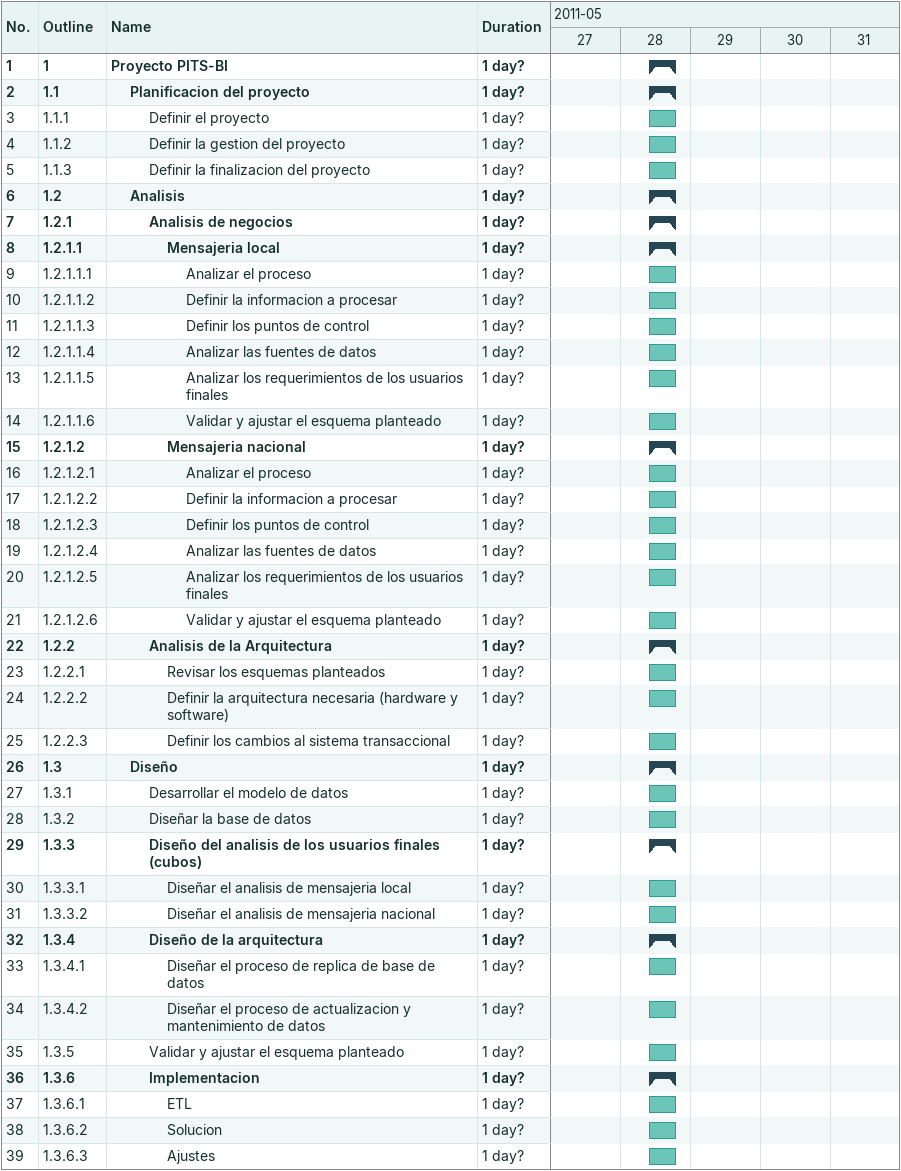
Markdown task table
| ID | WBS | Task | Duration | Start | Finish |
|---|---|---|---|---|---|
| 1 | 1 | **Proyecto PITS-BI** | 1d? | 2011-05-28 | 2011-05-28 |
| 2 | 1.1 | **Planificacion del proyecto** | 1d? | 2011-05-28 | 2011-05-28 |
| 3 | 1.1.1 | Definir el proyecto | 1d? | 2011-05-28 | 2011-05-28 |
| 4 | 1.1.2 | Definir la gestion del proyecto | 1d? | 2011-05-28 | 2011-05-28 |
| 5 | 1.1.3 | Definir la finalizacion del proyecto | 1d? | 2011-05-28 | 2011-05-28 |
| 6 | 1.2 | **Analisis** | 1d? | 2011-05-28 | 2011-05-28 |
| 7 | 1.2.1 | **Analisis de negocios** | 1d? | 2011-05-28 | 2011-05-28 |
| 8 | 1.2.1.1 | **Mensajeria local** | 1d? | 2011-05-28 | 2011-05-28 |
| 9 | 1.2.1.1.1 | Analizar el proceso | 1d? | 2011-05-28 | 2011-05-28 |
| 10 | 1.2.1.1.2 | Definir la informacion a procesar | 1d? | 2011-05-28 | 2011-05-28 |
| 11 | 1.2.1.1.3 | Definir los puntos de control | 1d? | 2011-05-28 | 2011-05-28 |
| 12 | 1.2.1.1.4 | Analizar las fuentes de datos | 1d? | 2011-05-28 | 2011-05-28 |
| 13 | 1.2.1.1.5 | Analizar los requerimientos de los usuarios finales | 1d? | 2011-05-28 | 2011-05-28 |
| 14 | 1.2.1.1.6 | Validar y ajustar el esquema planteado | 1d? | 2011-05-28 | 2011-05-28 |
| 15 | 1.2.1.2 | **Mensajeria nacional** | 1d? | 2011-05-28 | 2011-05-28 |
| 16 | 1.2.1.2.1 | Analizar el proceso | 1d? | 2011-05-28 | 2011-05-28 |
| 17 | 1.2.1.2.2 | Definir la informacion a procesar | 1d? | 2011-05-28 | 2011-05-28 |
| 18 | 1.2.1.2.3 | Definir los puntos de control | 1d? | 2011-05-28 | 2011-05-28 |
| 19 | 1.2.1.2.4 | Analizar las fuentes de datos | 1d? | 2011-05-28 | 2011-05-28 |
| 20 | 1.2.1.2.5 | Analizar los requerimientos de los usuarios finales | 1d? | 2011-05-28 | 2011-05-28 |
| 21 | 1.2.1.2.6 | Validar y ajustar el esquema planteado | 1d? | 2011-05-28 | 2011-05-28 |
| 22 | 1.2.2 | **Analisis de la Arquitectura** | 1d? | 2011-05-28 | 2011-05-28 |
| 23 | 1.2.2.1 | Revisar los esquemas planteados | 1d? | 2011-05-28 | 2011-05-28 |
| 24 | 1.2.2.2 | Definir la arquitectura necesaria (hardware y software) | 1d? | 2011-05-28 | 2011-05-28 |
| 25 | 1.2.2.3 | Definir los cambios al sistema transaccional | 1d? | 2011-05-28 | 2011-05-28 |
| 26 | 1.3 | **Diseño** | 1d? | 2011-05-28 | 2011-05-28 |
| 27 | 1.3.1 | Desarrollar el modelo de datos | 1d? | 2011-05-28 | 2011-05-28 |
| 28 | 1.3.2 | Diseñar la base de datos | 1d? | 2011-05-28 | 2011-05-28 |
| 29 | 1.3.3 | **Diseño del analisis de los usuarios finales (cubos)** | 1d? | 2011-05-28 | 2011-05-28 |
| 30 | 1.3.3.1 | Diseñar el analisis de mensajeria local | 1d? | 2011-05-28 | 2011-05-28 |
| 31 | 1.3.3.2 | Diseñar el analisis de mensajeria nacional | 1d? | 2011-05-28 | 2011-05-28 |
| 32 | 1.3.4 | **Diseño de la arquitectura** | 1d? | 2011-05-28 | 2011-05-28 |
| 33 | 1.3.4.1 | Diseñar el proceso de replica de base de datos | 1d? | 2011-05-28 | 2011-05-28 |
| 34 | 1.3.4.2 | Diseñar el proceso de actualizacion y mantenimiento de datos | 1d? | 2011-05-28 | 2011-05-28 |
| 35 | 1.3.5 | Validar y ajustar el esquema planteado | 1d? | 2011-05-28 | 2011-05-28 |
| 36 | 1.3.6 | **Implementacion** | 1d? | 2011-05-28 | 2011-05-28 |
| 37 | 1.3.6.1 | ETL | 1d? | 2011-05-28 | 2011-05-28 |
| 38 | 1.3.6.2 | Solucion | 1d? | 2011-05-28 | 2011-05-28 |
| 39 | 1.3.6.3 | Ajustes | 1d? | 2011-05-28 | 2011-05-28 |
